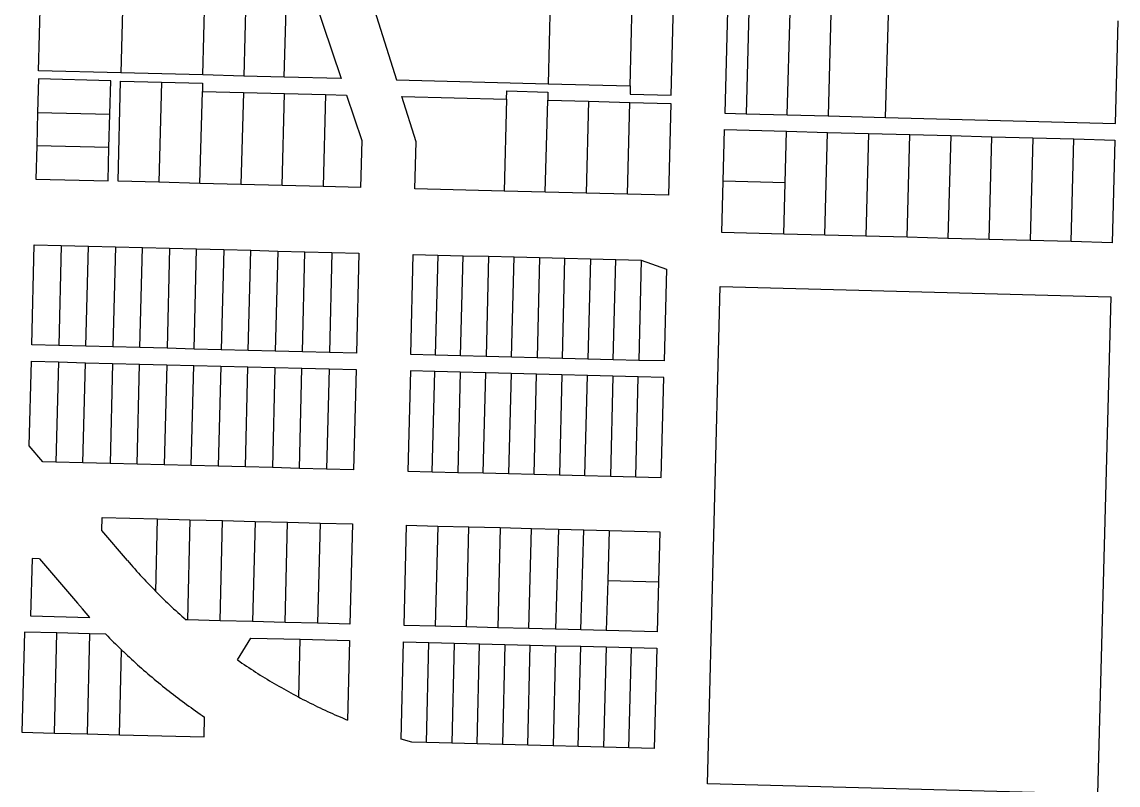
# Model space of a CAD drawing. Header units: inches. Extents: x 486468 to 494399, y 5455955 to 5460553.
# Drawn here: x 487767.2 to 488173.8, y 5456516.1 to 5456799.3 of the extents above; entities that cross this region are included whole.
import ezdxf

# ---------------------------------------------------------------- set-up
doc = ezdxf.new("R2010")
doc.units = ezdxf.units.IN
doc.header["$MEASUREMENT"] = 0
doc.layers.add('ParcelLines', color=10, linetype='Continuous')

msp = doc.modelspace()

# ---------------------------------------------------------------- linework, layer by layer
at = {"layer": 'ParcelLines', "color": 1}
for p, q in [((487773.382, 5456781.169), (487774.182, 5456811.619)), ((487804.632, 5456810.869), (487803.832, 5456780.379)), ((487834.281, 5456779.6), (487835.081, 5456810.11)), ((487850.281, 5456809.74), (487849.531, 5456779.2)), ((487864.531, 5456778.811), (487865.381, 5456809.361)), ((487875.231, 5456809.121), (487885.581, 5456778.271)), ((487896.431, 5456808.621), (487906.131, 5456777.771)), ((487963.181, 5456806.991), (487962.381, 5456776.341)), ((487992.831, 5456775.571), (487993.631, 5456806.241)), ((488007.981, 5456772.121), (488008.881, 5456805.871)), ((488028.931, 5456803.471), (488027.932, 5456765.421)), ((488036.881, 5456803.261), (488035.832, 5456765.211)), ((488051.082, 5456764.811), (488052.132, 5456802.861)), ((488067.332, 5456802.462), (488066.282, 5456764.412)), ((488087.582, 5456763.842), (488088.632, 5456801.902)), ((488172.831, 5456761.573), (488173.831, 5456799.674)), ((487803.832, 5456780.379), (487773.382, 5456781.169)), ((487834.281, 5456779.6), (487803.832, 5456780.379)), ((487849.531, 5456779.2), (487834.281, 5456779.6)), ((487864.531, 5456778.811), (487849.531, 5456779.2)), ((487885.581, 5456778.271), (487864.531, 5456778.811)), ((487773.332, 5456778.119), (487773.022, 5456765.719)), ((487800.132, 5456777.419), (487773.332, 5456778.119)), ((487799.792, 5456765.019), (487800.132, 5456777.419)), ((487802.832, 5456740.169), (487803.782, 5456777.319)), ((487803.782, 5456777.319), (487818.982, 5456776.92)), ((487818.982, 5456776.92), (487818.032, 5456739.779)), ((487818.982, 5456776.92), (487834.231, 5456776.52)), ((487834.231, 5456776.52), (487834.131, 5456773.47)), ((487906.131, 5456777.771), (487962.381, 5456776.341)), ((487962.381, 5456776.341), (487992.831, 5456775.571)), ((487992.831, 5456775.571), (487992.781, 5456772.521)), ((487833.232, 5456739.39), (487834.131, 5456773.47)), ((487834.131, 5456773.47), (487849.331, 5456773.09)), ((487849.331, 5456773.09), (487848.431, 5456739)), ((487849.331, 5456773.09), (487864.581, 5456772.701)), ((487863.681, 5456738.61), (487864.581, 5456772.701)), ((487864.581, 5456772.701), (487879.781, 5456772.321)), ((487879.781, 5456772.321), (487878.881, 5456738.221)), ((487879.781, 5456772.321), (487887.631, 5456772.121)), ((487887.631, 5456772.121), (487893.231, 5456755.271)), ((487908.081, 5456771.621), (487946.981, 5456770.621)), ((487913.381, 5456754.77), (487908.081, 5456771.621)), ((487946.981, 5456770.621), (487946.081, 5456736.521)), ((487946.981, 5456770.621), (487947.081, 5456773.671)), ((487947.081, 5456773.671), (487962.281, 5456773.271)), ((487962.281, 5456773.271), (487962.231, 5456770.221)), ((487992.781, 5456772.521), (488007.981, 5456772.121)), ((487961.332, 5456736.131), (487962.231, 5456770.221)), ((487962.231, 5456770.221), (487977.431, 5456769.841)), ((487977.431, 5456769.841), (487976.532, 5456735.751)), ((487977.431, 5456769.841), (487992.681, 5456769.451)), ((487991.782, 5456735.361), (487992.681, 5456769.451)), ((487992.681, 5456769.451), (488007.931, 5456769.071)), ((488007.931, 5456769.071), (488007.033, 5456734.971)), ((487773.022, 5456765.719), (487772.702, 5456753.319)), ((487773.022, 5456765.719), (487799.792, 5456765.019)), ((487799.462, 5456752.669), (487799.792, 5456765.019)), ((488027.932, 5456765.421), (488035.832, 5456765.211)), ((488035.832, 5456765.211), (488051.082, 5456764.811)), ((488051.082, 5456764.811), (488066.282, 5456764.412)), ((488066.282, 5456764.412), (488087.582, 5456763.842)), ((488087.582, 5456763.842), (488172.831, 5456761.573)), ((488027.283, 5456740.221), (488027.782, 5456759.321)), ((488027.782, 5456759.321), (488050.832, 5456758.711)), ((488050.333, 5456739.621), (488050.832, 5456758.711)), ((488050.832, 5456758.711), (488066.082, 5456758.302)), ((488065.033, 5456720.172), (488066.082, 5456758.302)), ((488066.082, 5456758.302), (488081.282, 5456757.902)), ((487893.231, 5456755.271), (487892.831, 5456737.871)), ((487912.931, 5456737.37), (487913.381, 5456754.77)), ((488081.282, 5456757.902), (488080.283, 5456719.772)), ((488081.282, 5456757.902), (488096.532, 5456757.492)), ((488095.533, 5456719.372), (488096.532, 5456757.492)), ((488096.532, 5456757.492), (488111.782, 5456757.092)), ((488111.782, 5456757.092), (488110.733, 5456718.972)), ((488111.782, 5456757.092), (488126.981, 5456756.692)), ((488125.983, 5456718.572), (488126.981, 5456756.692)), ((488126.981, 5456756.692), (488142.231, 5456756.282)), ((488142.231, 5456756.282), (488141.182, 5456718.173)), ((488142.231, 5456756.282), (488157.432, 5456755.883)), ((488156.432, 5456717.773), (488157.432, 5456755.883)), ((488157.432, 5456755.883), (488172.682, 5456755.473)), ((488172.682, 5456755.473), (488171.632, 5456717.373)), ((487772.702, 5456753.319), (487772.382, 5456740.969)), ((487799.462, 5456752.669), (487772.702, 5456753.319)), ((487799.132, 5456740.269), (487799.462, 5456752.669)), ((487772.382, 5456740.969), (487799.132, 5456740.269)), ((487818.032, 5456739.779), (487802.832, 5456740.169)), ((487833.232, 5456739.39), (487818.032, 5456739.779)), ((487848.431, 5456739), (487833.232, 5456739.39)), ((487863.681, 5456738.61), (487848.431, 5456739)), ((487878.881, 5456738.221), (487863.681, 5456738.61)), ((487892.831, 5456737.871), (487878.881, 5456738.221)), ((488026.783, 5456721.171), (488027.283, 5456740.221)), ((488050.333, 5456739.621), (488027.283, 5456740.221)), ((488049.833, 5456720.571), (488050.333, 5456739.621)), ((487946.081, 5456736.521), (487912.931, 5456737.37)), ((487961.332, 5456736.131), (487946.081, 5456736.521)), ((487976.532, 5456735.751), (487961.332, 5456736.131)), ((487991.782, 5456735.361), (487976.532, 5456735.751)), ((488007.033, 5456734.971), (487991.782, 5456735.361)), ((488049.833, 5456720.571), (488026.783, 5456721.171)), ((488065.033, 5456720.172), (488049.833, 5456720.571)), ((488080.283, 5456719.772), (488065.033, 5456720.172)), ((488095.533, 5456719.372), (488080.283, 5456719.772)), ((488110.733, 5456718.972), (488095.533, 5456719.372)), ((488125.983, 5456718.572), (488110.733, 5456718.972)), ((488141.182, 5456718.173), (488125.983, 5456718.572)), ((488156.432, 5456717.773), (488141.182, 5456718.173)), ((488171.632, 5456717.373), (488156.432, 5456717.773)), ((487770.833, 5456679.469), (487771.783, 5456716.569)), ((487771.783, 5456716.569), (487781.783, 5456716.319)), ((487781.783, 5456716.319), (487780.883, 5456679.209)), ((487781.783, 5456716.319), (487791.833, 5456716.059)), ((487790.933, 5456678.949), (487791.833, 5456716.059)), ((487791.833, 5456716.059), (487801.883, 5456715.809)), ((487801.883, 5456715.809), (487800.933, 5456678.699)), ((487801.883, 5456715.809), (487811.933, 5456715.549)), ((487810.983, 5456678.439), (487811.933, 5456715.549)), ((487811.933, 5456715.549), (487821.983, 5456715.3)), ((487821.983, 5456715.3), (487821.033, 5456678.179)), ((487821.983, 5456715.3), (487831.983, 5456715.05)), ((487831.083, 5456677.92), (487831.983, 5456715.05)), ((487831.983, 5456715.05), (487842.033, 5456714.79)), ((487842.033, 5456714.79), (487841.133, 5456677.66)), ((487842.033, 5456714.79), (487852.083, 5456714.54)), ((487851.133, 5456677.4), (487852.083, 5456714.54)), ((487852.083, 5456714.54), (487862.132, 5456714.28)), ((487862.132, 5456714.28), (487861.183, 5456677.15)), ((487862.132, 5456714.28), (487872.132, 5456714.03)), ((487871.233, 5456676.89), (487872.132, 5456714.03)), ((487872.132, 5456714.03), (487882.182, 5456713.77)), ((487882.182, 5456713.77), (487881.283, 5456676.63)), ((487882.182, 5456713.77), (487892.232, 5456713.52)), ((487892.232, 5456713.52), (487891.333, 5456676.37)), ((487911.433, 5456675.87), (487912.332, 5456713.02)), ((487912.332, 5456713.02), (487921.482, 5456712.79)), ((487921.482, 5456712.79), (487920.533, 5456675.64)), ((487921.482, 5456712.79), (487930.882, 5456712.55)), ((487929.933, 5456675.4), (487930.882, 5456712.55)), ((487930.882, 5456712.55), (487940.332, 5456712.31)), ((487940.332, 5456712.31), (487939.383, 5456675.16)), ((487940.332, 5456712.31), (487949.783, 5456712.071)), ((487948.833, 5456674.921), (487949.783, 5456712.071)), ((487949.783, 5456712.071), (487959.233, 5456711.831)), ((487959.233, 5456711.831), (487958.283, 5456674.671)), ((487959.233, 5456711.831), (487968.633, 5456711.591)), ((487967.683, 5456674.431), (487968.633, 5456711.591)), ((487968.633, 5456711.591), (487978.083, 5456711.351)), ((487978.083, 5456711.351), (487977.133, 5456674.191)), ((487978.083, 5456711.351), (487987.533, 5456711.111)), ((487986.583, 5456673.951), (487987.533, 5456711.111)), ((487987.533, 5456711.111), (487996.933, 5456710.871)), ((487996.933, 5456710.871), (487995.983, 5456673.711)), ((487996.933, 5456710.871), (488006.333, 5456707.571)), ((488006.333, 5456707.571), (488005.433, 5456673.471)), ((488021.535, 5456516.571), (488026.233, 5456701.071)), ((488026.233, 5456701.071), (488171.132, 5456697.273)), ((488171.132, 5456697.273), (488166.185, 5456512.773)), ((487780.883, 5456679.209), (487770.833, 5456679.469)), ((487790.933, 5456678.949), (487780.883, 5456679.209)), ((487800.933, 5456678.699), (487790.933, 5456678.949)), ((487810.983, 5456678.439), (487800.933, 5456678.699)), ((487821.033, 5456678.179), (487810.983, 5456678.439)), ((487831.083, 5456677.92), (487821.033, 5456678.179)), ((487841.133, 5456677.66), (487831.083, 5456677.92)), ((487851.133, 5456677.4), (487841.133, 5456677.66)), ((487861.183, 5456677.15), (487851.133, 5456677.4)), ((487871.233, 5456676.89), (487861.183, 5456677.15)), ((487769.883, 5456641.969), (487770.683, 5456673.369)), ((487770.683, 5456673.369), (487780.733, 5456673.109)), ((487780.733, 5456673.109), (487779.783, 5456635.949)), ((487780.733, 5456673.109), (487790.733, 5456672.849)), ((487881.283, 5456676.63), (487871.233, 5456676.89)), ((487891.333, 5456676.37), (487881.283, 5456676.63)), ((487920.533, 5456675.64), (487911.433, 5456675.87)), ((487929.933, 5456675.4), (487920.533, 5456675.64)), ((487939.383, 5456675.16), (487929.933, 5456675.4)), ((487948.833, 5456674.921), (487939.383, 5456675.16)), ((487958.283, 5456674.671), (487948.833, 5456674.921)), ((487967.683, 5456674.431), (487958.283, 5456674.671)), ((487977.133, 5456674.191), (487967.683, 5456674.431)), ((487986.583, 5456673.951), (487977.133, 5456674.191)), ((487995.983, 5456673.711), (487986.583, 5456673.951)), ((488005.433, 5456673.471), (487995.983, 5456673.711)), ((487789.833, 5456635.689), (487790.733, 5456672.849)), ((487790.733, 5456672.849), (487800.783, 5456672.589)), ((487800.783, 5456672.589), (487799.883, 5456635.429)), ((487800.783, 5456672.589), (487810.833, 5456672.329)), ((487809.933, 5456635.169), (487810.833, 5456672.329)), ((487810.833, 5456672.329), (487820.883, 5456672.069)), ((487820.883, 5456672.069), (487819.933, 5456634.919)), ((487820.883, 5456672.069), (487830.933, 5456671.82)), ((487829.983, 5456634.66), (487830.933, 5456671.82)), ((487830.933, 5456671.82), (487840.983, 5456671.56)), ((487840.983, 5456671.56), (487840.033, 5456634.41)), ((487840.983, 5456671.56), (487850.983, 5456671.3)), ((487850.083, 5456634.15), (487850.983, 5456671.3)), ((487850.983, 5456671.3), (487861.033, 5456671.04)), ((487861.033, 5456671.04), (487860.133, 5456633.89)), ((487861.033, 5456671.04), (487871.083, 5456670.78)), ((487870.183, 5456633.63), (487871.083, 5456670.78)), ((487871.083, 5456670.78), (487881.133, 5456670.53)), ((487881.133, 5456670.53), (487880.233, 5456633.38)), ((487881.133, 5456670.53), (487891.183, 5456670.27)), ((487891.183, 5456670.27), (487890.233, 5456633.12)), ((487911.283, 5456669.77), (487910.333, 5456632.62)), ((487920.383, 5456669.54), (487911.283, 5456669.77)), ((487919.433, 5456632.39), (487920.383, 5456669.54)), ((487929.783, 5456669.3), (487920.383, 5456669.54)), ((487929.783, 5456669.3), (487928.883, 5456632.15)), ((487939.233, 5456669.06), (487929.783, 5456669.3)), ((487938.283, 5456631.91), (487939.233, 5456669.06)), ((487948.683, 5456668.821), (487939.233, 5456669.06)), ((487948.683, 5456668.821), (487947.733, 5456631.67)), ((487958.133, 5456668.571), (487948.683, 5456668.821)), ((487957.183, 5456631.421), (487958.133, 5456668.571)), ((487967.533, 5456668.331), (487958.133, 5456668.571)), ((487967.533, 5456668.331), (487966.583, 5456631.181)), ((487976.983, 5456668.091), (487967.533, 5456668.331)), ((487976.033, 5456630.941), (487976.983, 5456668.091)), ((487986.433, 5456667.851), (487976.983, 5456668.091)), ((487986.433, 5456667.851), (487985.483, 5456630.701)), ((487995.833, 5456667.611), (487986.433, 5456667.851)), ((487994.883, 5456630.461), (487995.833, 5456667.611)), ((488005.283, 5456667.371), (487995.833, 5456667.611)), ((488004.333, 5456630.221), (488005.283, 5456667.371)), ((487774.933, 5456636.069), (487769.883, 5456641.969)), ((487779.783, 5456635.949), (487774.933, 5456636.069)), ((487789.833, 5456635.689), (487779.783, 5456635.949)), ((487799.883, 5456635.429), (487789.833, 5456635.689)), ((487809.933, 5456635.169), (487799.883, 5456635.429)), ((487819.933, 5456634.919), (487809.933, 5456635.169)), ((487829.983, 5456634.66), (487819.933, 5456634.919)), ((487840.033, 5456634.41), (487829.983, 5456634.66)), ((487850.083, 5456634.15), (487840.033, 5456634.41)), ((487860.133, 5456633.89), (487850.083, 5456634.15)), ((487870.183, 5456633.63), (487860.133, 5456633.89)), ((487880.233, 5456633.38), (487870.183, 5456633.63)), ((487890.233, 5456633.12), (487880.233, 5456633.38)), ((487910.333, 5456632.62), (487919.433, 5456632.39)), ((487919.433, 5456632.39), (487928.883, 5456632.15)), ((487928.883, 5456632.15), (487938.283, 5456631.91)), ((487938.283, 5456631.91), (487947.733, 5456631.67)), ((487947.733, 5456631.67), (487957.183, 5456631.421)), ((487957.183, 5456631.421), (487966.583, 5456631.181)), ((487966.583, 5456631.181), (487976.033, 5456630.941)), ((487976.033, 5456630.941), (487985.483, 5456630.701)), ((487985.483, 5456630.701), (487994.883, 5456630.461)), ((487994.883, 5456630.461), (488004.333, 5456630.221)), ((487796.834, 5456610.519), (487796.934, 5456615.419)), ((487796.934, 5456615.419), (487817.484, 5456614.889)), ((487816.804, 5456587.989), (487817.484, 5456614.889)), ((487817.484, 5456614.889), (487829.534, 5456614.58)), ((487829.534, 5456614.58), (487828.634, 5456577.409)), ((487829.534, 5456614.58), (487841.634, 5456614.27)), ((487840.684, 5456577.09), (487841.634, 5456614.27)), ((487841.634, 5456614.27), (487853.684, 5456613.96)), ((487853.684, 5456613.96), (487852.784, 5456576.77)), ((487853.684, 5456613.96), (487865.734, 5456613.64)), ((487864.834, 5456576.45), (487865.734, 5456613.64)), ((487865.734, 5456613.64), (487877.784, 5456613.33)), ((487877.784, 5456613.33), (487876.884, 5456576.13)), ((487877.784, 5456613.33), (487889.784, 5456613.02)), ((487889.784, 5456613.02), (487888.834, 5456575.82)), ((487908.934, 5456575.37), (487909.884, 5456612.52)), ((487909.884, 5456612.52), (487921.484, 5456612.22)), ((487921.484, 5456612.22), (487920.534, 5456575.07)), ((487921.484, 5456612.22), (487933.034, 5456611.93)), ((487932.134, 5456574.77), (487933.034, 5456611.93)), ((487933.034, 5456611.93), (487944.634, 5456611.63)), ((487806.334, 5456599.419), (487796.834, 5456610.519)), ((487944.634, 5456611.63), (487943.684, 5456574.47)), ((487944.634, 5456611.63), (487956.184, 5456611.341)), ((487955.284, 5456574.171), (487956.184, 5456611.341)), ((487956.184, 5456611.341), (487966.184, 5456611.081)), ((487966.184, 5456611.081), (487965.134, 5456573.911)), ((487966.184, 5456611.081), (487975.584, 5456610.841)), ((487974.534, 5456573.661), (487975.584, 5456610.841)), ((487975.584, 5456610.841), (487985.034, 5456610.601)), ((487985.034, 5456610.601), (487984.514, 5456592.021)), ((487985.034, 5456610.601), (488003.834, 5456610.121)), ((488003.834, 5456610.121), (488003.354, 5456591.521)), ((487770.952, 5456600.121), (487770.417, 5456578.912)), ((487773.688, 5456600.049), (487770.952, 5456600.121)), ((487773.688, 5456600.049), (487787.766, 5456583.611)), ((487984.514, 5456592.021), (487983.984, 5456573.411)), ((487984.514, 5456592.021), (488003.354, 5456591.521)), ((488003.354, 5456591.521), (488002.884, 5456572.921)), ((487770.417, 5456578.912), (487792.436, 5456578.317)), ((487828.634, 5456577.409), (487828.084, 5456577.419)), ((487840.684, 5456577.09), (487828.634, 5456577.409)), ((487852.784, 5456576.77), (487840.684, 5456577.09)), ((487864.834, 5456576.45), (487852.784, 5456576.77)), ((487876.884, 5456576.13), (487864.834, 5456576.45)), ((487888.834, 5456575.82), (487876.884, 5456576.13)), ((487920.534, 5456575.07), (487908.934, 5456575.37)), ((487768.135, 5456572.869), (487767.185, 5456535.719)), ((487780.185, 5456572.549), (487768.135, 5456572.869)), ((487779.285, 5456535.399), (487780.185, 5456572.549)), ((487792.285, 5456572.229), (487780.185, 5456572.549)), ((487792.285, 5456572.229), (487791.335, 5456535.089)), ((487798.285, 5456572.069), (487792.285, 5456572.229)), ((487932.134, 5456574.77), (487920.534, 5456575.07)), ((487943.684, 5456574.47), (487932.134, 5456574.77)), ((487955.284, 5456574.171), (487943.684, 5456574.47)), ((487965.134, 5456573.911), (487955.284, 5456574.171)), ((487974.534, 5456573.661), (487965.134, 5456573.911)), ((487983.984, 5456573.411), (487974.534, 5456573.661)), ((488002.884, 5456572.921), (487983.984, 5456573.411)), ((487847.134, 5456562.52), (487852.134, 5456570.67)), ((487852.134, 5456570.67), (487870.434, 5456570.19)), ((487869.884, 5456548.72), (487870.434, 5456570.19)), ((487870.434, 5456570.19), (487888.684, 5456569.72)), ((487888.684, 5456569.72), (487887.984, 5456540.22)), ((487907.884, 5456533.12), (487908.784, 5456569.27)), ((487908.784, 5456569.27), (487918.184, 5456569.03)), ((487917.284, 5456531.88), (487918.184, 5456569.03)), ((487918.184, 5456569.03), (487927.584, 5456568.79)), ((487927.584, 5456568.79), (487926.684, 5456531.63)), ((487927.584, 5456568.79), (487936.984, 5456568.55)), ((487936.034, 5456531.39), (487936.984, 5456568.55)), ((487936.984, 5456568.55), (487946.384, 5456568.31)), ((487946.384, 5456568.31), (487945.434, 5456531.14)), ((487946.384, 5456568.31), (487955.784, 5456568.071)), ((487954.834, 5456530.9), (487955.784, 5456568.071)), ((487955.784, 5456568.071), (487965.134, 5456567.831)), ((487965.134, 5456567.831), (487964.234, 5456530.651)), ((487965.134, 5456567.831), (487974.534, 5456567.591)), ((487973.584, 5456530.411), (487974.534, 5456567.591)), ((487974.534, 5456567.591), (487983.934, 5456567.351)), ((487983.934, 5456567.351), (487982.984, 5456530.161)), ((487983.934, 5456567.351), (487993.334, 5456567.111)), ((487803.385, 5456534.779), (487804.185, 5456566.219)), ((487992.384, 5456529.921), (487993.334, 5456567.111)), ((487993.334, 5456567.111), (488002.734, 5456566.871)), ((488002.734, 5456566.871), (488001.784, 5456529.671)), ((487834.785, 5456533.969), (487834.935, 5456541.319)), ((487767.185, 5456535.719), (487779.285, 5456535.399)), ((487779.285, 5456535.399), (487791.335, 5456535.089)), ((487791.335, 5456535.089), (487803.385, 5456534.779)), ((487803.385, 5456534.779), (487834.785, 5456533.969)), ((487911.784, 5456532.02), (487907.884, 5456533.12)), ((487917.284, 5456531.88), (487911.784, 5456532.02)), ((487926.684, 5456531.63), (487917.284, 5456531.88)), ((487936.034, 5456531.39), (487926.684, 5456531.63)), ((487945.434, 5456531.14), (487936.034, 5456531.39)), ((487954.834, 5456530.9), (487945.434, 5456531.14)), ((487964.234, 5456530.651), (487954.834, 5456530.9)), ((487973.584, 5456530.411), (487964.234, 5456530.651)), ((487982.984, 5456530.161), (487973.584, 5456530.411)), ((487992.384, 5456529.921), (487982.984, 5456530.161)), ((488001.784, 5456529.671), (487992.384, 5456529.921)), ((488166.185, 5456512.773), (488021.535, 5456516.571))]:
    msp.add_line(p, q, dxfattribs=at)
for points in [[(487806.334, 5456599.419), (487807.004, 5456598.639), (487807.674, 5456597.849), (487808.354, 5456597.079), (487809.034, 5456596.299), (487809.724, 5456595.529), (487810.414, 5456594.759), (487811.104, 5456593.999), (487811.804, 5456593.239), (487812.504, 5456592.479), (487813.214, 5456591.729), (487813.924, 5456590.969), (487814.634, 5456590.229), (487815.354, 5456589.489), (487816.074, 5456588.749), (487816.794, 5456588.009), (487816.804, 5456587.989)], [(487816.804, 5456587.989), (487817.524, 5456587.279), (487818.254, 5456586.549), (487818.984, 5456585.819), (487819.724, 5456585.099), (487820.464, 5456584.389), (487821.214, 5456583.669), (487821.964, 5456582.959), (487822.714, 5456582.259), (487823.474, 5456581.549), (487824.234, 5456580.849), (487824.994, 5456580.159), (487825.764, 5456579.469), (487826.534, 5456578.779), (487827.304, 5456578.099), (487828.084, 5456577.419)], [(487792.436, 5456578.317), (487789.637, 5456581.453), (487787.766, 5456583.611)], [(487798.285, 5456572.069), (487798.995, 5456571.339), (487799.715, 5456570.609), (487800.435, 5456569.889), (487801.155, 5456569.169), (487801.875, 5456568.459), (487802.605, 5456567.739), (487803.335, 5456567.029), (487804.075, 5456566.319), (487804.185, 5456566.219)], [(487804.185, 5456566.219), (487804.815, 5456565.619), (487805.555, 5456564.919), (487806.295, 5456564.219), (487807.045, 5456563.529), (487807.795, 5456562.829), (487808.545, 5456562.149), (487809.295, 5456561.459), (487810.055, 5456560.779), (487810.815, 5456560.099), (487811.585, 5456559.429), (487812.345, 5456558.749), (487813.115, 5456558.079), (487813.895, 5456557.419), (487814.665, 5456556.759), (487815.445, 5456556.099), (487816.225, 5456555.439), (487817.005, 5456554.789), (487817.795, 5456554.139), (487818.585, 5456553.499), (487819.375, 5456552.859), (487820.175, 5456552.219), (487820.975, 5456551.579), (487821.775, 5456550.949), (487822.575, 5456550.319), (487823.375, 5456549.699), (487824.185, 5456549.079), (487824.995, 5456548.459), (487825.815, 5456547.839), (487826.625, 5456547.229), (487827.445, 5456546.629), (487828.275, 5456546.019), (487829.095, 5456545.419), (487829.925, 5456544.829), (487830.755, 5456544.229), (487831.585, 5456543.639), (487832.415, 5456543.059), (487833.255, 5456542.469), (487834.095, 5456541.899), (487834.935, 5456541.319)], [(487847.134, 5456562.52), (487847.964, 5456561.94), (487848.804, 5456561.37), (487849.644, 5456560.8), (487850.484, 5456560.24), (487851.334, 5456559.68), (487852.184, 5456559.12), (487853.034, 5456558.57), (487853.884, 5456558.02), (487854.734, 5456557.48), (487855.594, 5456556.94), (487856.454, 5456556.4), (487857.314, 5456555.87), (487858.184, 5456555.34), (487859.054, 5456554.82), (487859.924, 5456554.3), (487860.794, 5456553.78), (487861.664, 5456553.27), (487862.544, 5456552.76), (487863.424, 5456552.26), (487864.304, 5456551.76), (487865.194, 5456551.26), (487866.074, 5456550.77), (487866.964, 5456550.28), (487867.854, 5456549.8), (487868.744, 5456549.32), (487869.644, 5456548.84), (487869.884, 5456548.72)], [(487869.884, 5456548.72), (487870.544, 5456548.37), (487871.444, 5456547.9), (487872.344, 5456547.44), (487873.244, 5456546.98), (487874.154, 5456546.53), (487875.064, 5456546.08), (487875.974, 5456545.63), (487876.884, 5456545.19), (487877.794, 5456544.75), (487878.714, 5456544.32), (487879.634, 5456543.89), (487880.554, 5456543.46), (487881.474, 5456543.04), (487882.404, 5456542.63), (487883.324, 5456542.22), (487884.254, 5456541.81), (487885.184, 5456541.4), (487886.114, 5456541.01), (487887.044, 5456540.61), (487887.984, 5456540.22)]]:
    msp.add_lwpolyline(points, dxfattribs=at)

doc.saveas('drawing.dxf')
